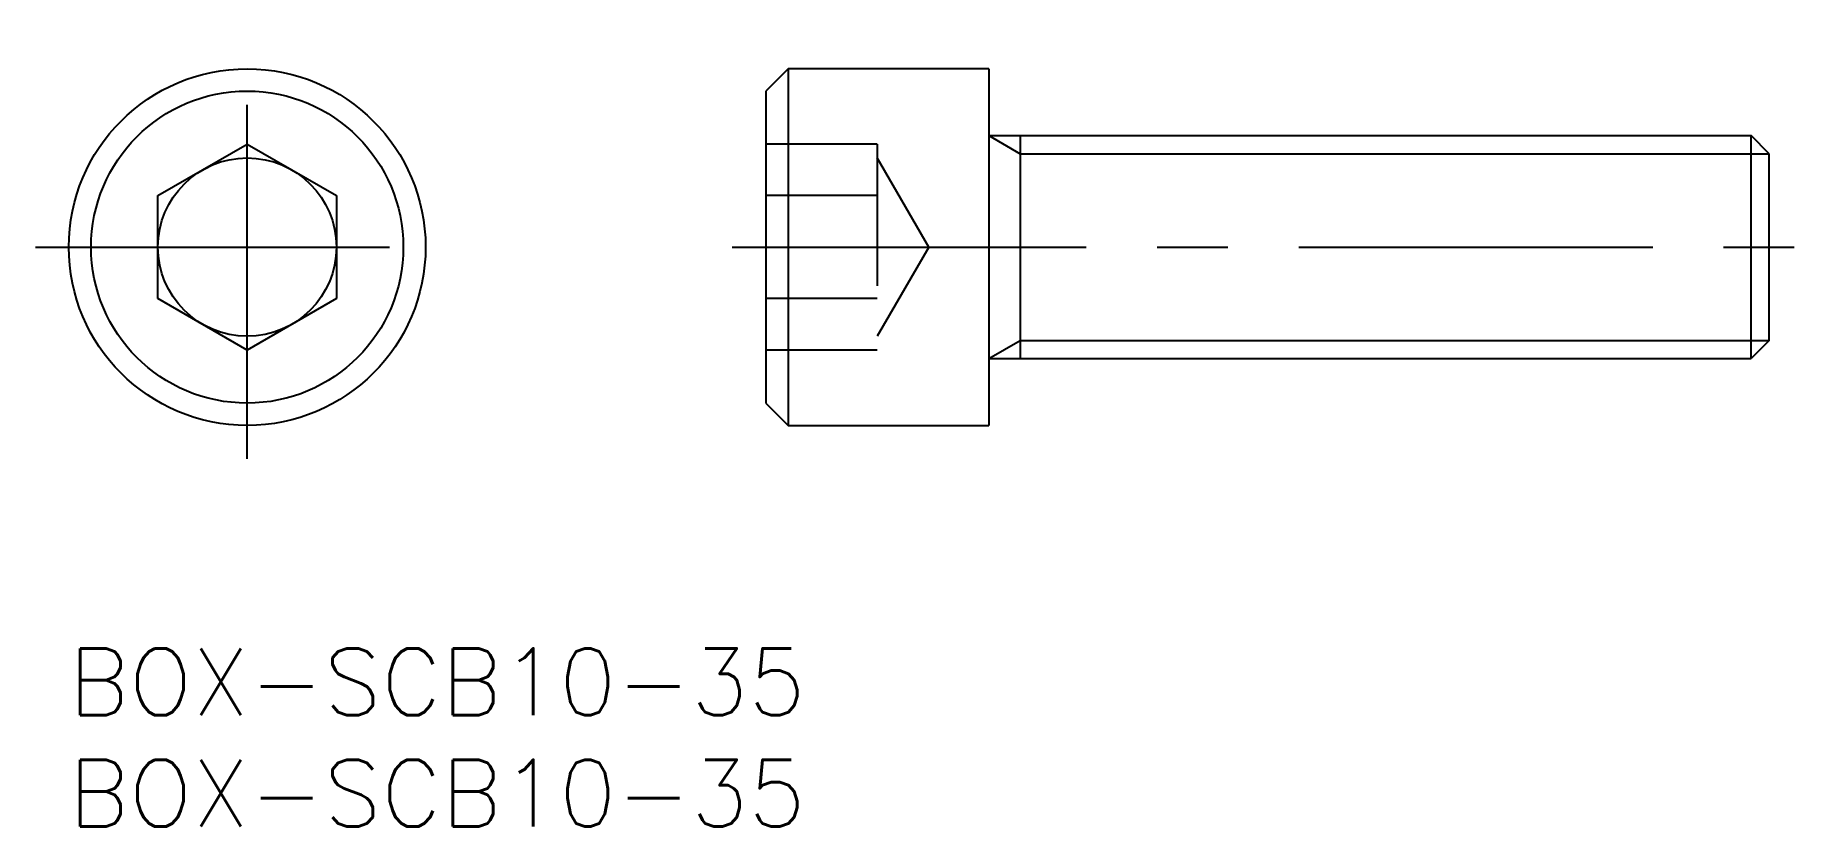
# Model space of a CAD drawing. Extents: x -1.5 to 77.8, y -8 to 27.5.
import ezdxf

# ---------------------------------------------------------------- set-up
doc = ezdxf.new("R2010")
doc.units = 0
doc.header["$LTSCALE"] = 0.5
doc.linetypes.add('CENTER', pattern=[50.8, 31.75, -6.35, 6.35, -6.35])
doc.linetypes.add('DASHED', pattern=[19.05, 12.7, -6.35])
for name, color, linetype in [('MSM_CENTER', 1, 'CENTER'), ('MSM_CONTINUOUS', 7, 'CONTINUOUS'), ('MSM_DASHED', 4, 'DASHED'), ('MSM_NARROW', 5, 'CONTINUOUS'), ('MSM_PART_NUMBER', 7, 'CONTINUOUS')]:
    doc.layers.add(name, color=color, linetype=linetype)
doc.styles.get("Standard").update_dxf_attribs({"font": 'txt.shx', "height": 1, "bigfont": 'bigfont.shx'})

# ---------------------------------------------------------------- blocks, each defined once
blk = doc.blocks.new('*U8')
at = {"layer": 'MSM_PART_NUMBER'}
blk.add_text('BOX-SCB10-35', height=3, dxfattribs=at).set_placement((0, -3))
blk = doc.blocks.new('*U9')
at = {"layer": 'MSM_PART_NUMBER'}
blk.add_text('BOX-SCB10-35', height=3, dxfattribs=at).set_placement((0, -8))

msp = doc.modelspace()

# ---------------------------------------------------------------- linework, layer by layer
at = {"layer": 'MSM_CENTER'}
for p, q in [((8, 8.5), (8, 27.5)), ((-1.5, 18), (17.5, 18)), ((29.756, 18), (77.756, 18))]:
    msp.add_line(p, q, dxfattribs=at)
at = {"layer": 'MSM_CONTINUOUS'}
for p, q in [((32.256, 26), (31.256, 25)), ((41.256, 26), (32.256, 26)), ((32.256, 26), (32.256, 10)), ((41.256, 26), (41.256, 10)), ((31.256, 25), (31.256, 11)), ((41.256, 23), (75.444, 23)), ((42.663, 23), (42.663, 13)), ((75.444, 13), (75.444, 23)), ((76.256, 22.188), (75.444, 23)), ((4, 20.309), (8, 22.619)), ((8, 22.619), (12, 20.309)), ((76.256, 13.812), (76.256, 22.188)), ((4, 15.691), (4, 20.309)), ((12, 20.309), (12, 15.691)), ((8, 13.381), (4, 15.691)), ((12, 15.691), (8, 13.381)), ((76.256, 13.812), (75.444, 13)), ((41.256, 13), (75.444, 13)), ((31.256, 11), (32.256, 10)), ((32.256, 10), (41.256, 10))]:
    msp.add_line(p, q, dxfattribs=at)
for radius in [8, 7, 4]:
    msp.add_circle((8, 18), radius, dxfattribs=at)
at = {"layer": 'MSM_DASHED'}
for p, q in [((36.256, 22.619), (31.256, 22.619)), ((36.256, 22.619), (36.256, 13.381)), ((38.566, 18), (36.256, 22)), ((36.256, 20.309), (31.256, 20.309)), ((38.566, 18), (36.256, 14)), ((36.256, 15.691), (31.256, 15.691)), ((36.256, 13.381), (31.256, 13.381))]:
    msp.add_line(p, q, dxfattribs=at)
at = {"layer": 'MSM_NARROW'}
for p, q in [((41.256, 23), (42.663, 22.188)), ((42.663, 22.188), (76.256, 22.188)), ((41.256, 13), (42.663, 13.812)), ((42.663, 13.812), (76.256, 13.812))]:
    msp.add_line(p, q, dxfattribs=at)

# ---------------------------------------------------------------- block references
at = {"layer": 'MSM_CONTINUOUS'}
for name in ['*U8', '*U9']:
    msp.add_blockref(name, (0, 0), dxfattribs=at)

doc.saveas('drawing.dxf')
